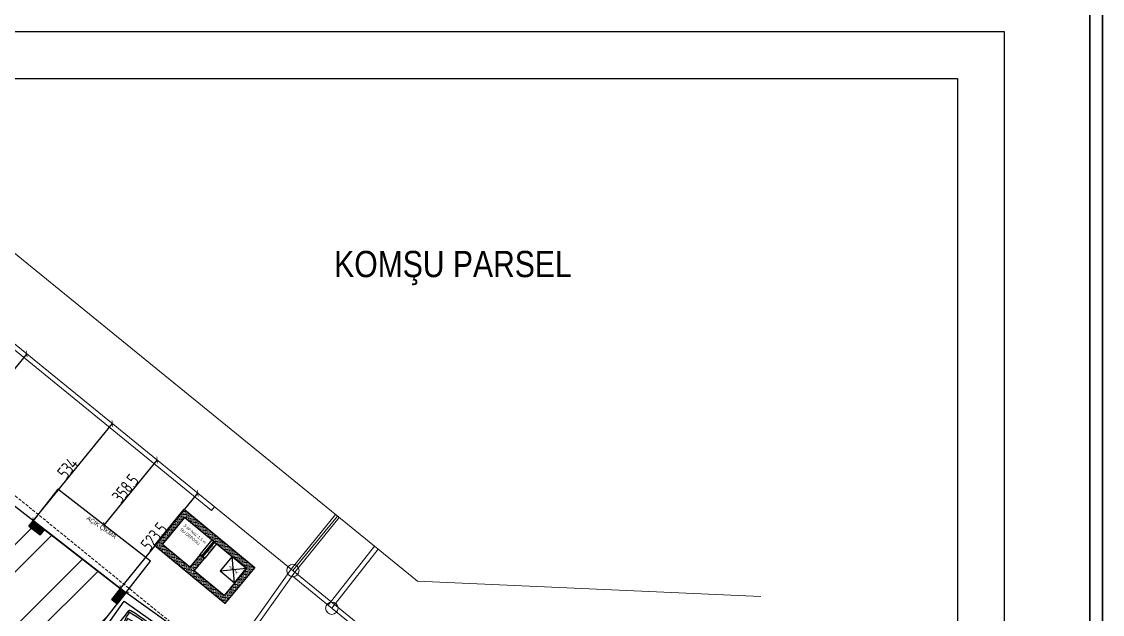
# Model space of a CAD drawing. Header units: millimetres. Extents: x 708 to 46452, y -4963 to 3960.
# Drawn here: x 9124 to 10275, y -3851 to -3219 of the extents above; entities that cross this region are included whole.
import ezdxf

# ---------------------------------------------------------------- set-up
doc = ezdxf.new("R2010")
doc.units = ezdxf.units.MM
doc.linetypes.add('DASHED', pattern=[19.05, 12.7, -6.35])
for name, color, linetype in [('0 @ 1', 7, 'Continuous'), ('00_YAZI', 214, 'Continuous'), ('DUVARTARAMA', 7, 'Continuous'), ('F-arka_plan', 7, 'Continuous'), ('furn', 7, 'Continuous'), ('KP', 1, 'Continuous')]:
    doc.layers.add(name, color=color, linetype=linetype)
for name, color, linetype, lineweight in [('00_KOLON', 2, 'Continuous', 35), ('20', 1, 'Continuous', 0), ('ENK_PLAN', 2, 'Continuous', 0), ('YOL_YOL', 30, 'Continuous', 0), ('Z_PARSEL', 6, 'Continuous', 0), ('Çerçeve', 8, 'Continuous', 30)]:
    doc.layers.add(name, color=color, linetype=linetype, lineweight=lineweight)
doc.styles.add('ARİAL NARROW', font='ARIALN.TTF', dxfattribs={"width": 0.8})
doc.styles.add('AUDIT_D_030819140122-0', font='isocp.shx', dxfattribs={"width": 0.8})
doc.styles.add('K-ARİAL', font='arial.ttf')
doc.styles.add('kat', font='arial.ttf', dxfattribs={"height": 50})
doc.styles.get("Standard").update_dxf_attribs({"font": 'arial.ttf'})
doc.dimstyles.new('DIŞ VAZ', dxfattribs={"dimtxt": 55, "dimasz": 20, "dimexe": 5, "dimexo": 2, "dimgap": 1, "dimtad": 1, "dimdec": 1, "dimrnd": 0.5, "dimdsep": 46, "dimtxsty": 'AUDIT_D_030819140122-0', "dimblk": 'ARCHTICK', "dimcen": 0.09, "dimdle": 0.1, "dimclrd": 256, "dimclre": 256, "dimclrt": 1, "dimadec": 0, "dimazin": 0, "dimtfac": 1, "dimtdec": 1, "dimtix": 1, "dimtmove": 2, "dimatfit": 3, "dimldrblk": 'ARCHTICK', "dimfxl": 5, "dimfxlon": 1, "dimtolj": 1, "dimtzin": 0, "dimarcsym": 0})

# ---------------------------------------------------------------- blocks, each defined once
blk = doc.blocks.new('KOLON')
at = {"layer": 'DUVARTARAMA'}
h = blk.add_hatch(dxfattribs=at)
h.set_pattern_fill('ANSI36', color=8)
h.paths.add_polyline_path([(549.4, 3102.4), (579.4, 3102.4), (579.4, 3042.4), (549.4, 3042.4)])
at = {"layer": '00_KOLON'}
blk.add_lwpolyline([(549.4, 3102.4), (579.4, 3102.4), (579.4, 3042.4), (549.4, 3042.4), (549.4, 3102.4)], dxfattribs=at)
blk = doc.blocks.new('02PCAR01')
at = {"color": 0, "linetype": 'ByBlock'}
for p, q in [((-138, 26), (-145, 26)), ((-112.5, 20.2), (-138, 26)), ((-136.9, 23.5), (-115.6, 19.3)), ((-122.9, 26.6), (-92.5, 26.8)), ((-109.3, 22.1), (-122.9, 26.6)), ((-89.4, 22.1), (-109.3, 22.1)), ((-89.4, 22.1), (-92.5, 26.8)), ((-90.4, 26.9), (-54.3, 27.3)), ((-87.2, 22.1), (-90.4, 26.9)), ((-67.5, 22.1), (-87.2, 22.1)), ((-54.3, 27.3), (-67.5, 22.1)), ((-48.3, 25.7), (-60, 22.2)), ((-6, 21), (-40, 16)), ((-138, -26), (-145, -26)), ((-112.5, -20.1), (-138, -26)), ((-136.9, -23.4), (-115.6, -19.1)), ((-109.3, -21.9), (-122.9, -26.5)), ((-122.9, -26.5), (-92.5, -26.7)), ((-89.4, -21.9), (-109.3, -21.9)), ((-89.4, -21.9), (-92.5, -26.7)), ((-87.2, -21.9), (-90.4, -26.7)), ((-90.4, -26.7), (-54.3, -27.2)), ((-67.5, -21.9), (-87.2, -21.9)), ((-54.3, -27.2), (-67.5, -21.9)), ((-48.3, -25.5), (-60, -22)), ((-6, -21), (-40, -16))]:
    blk.add_line(p, q, dxfattribs=at)
for centre, radius, start, end in [((110.9, 0.1), 260.7, 174.2342, 185.7658), ((-145.4, 25.9), 3.14, 92.1119, 173.4899), ((111.9, 0.1), 258.8, 174.0142, 185.9858), ((-77.2, -1914.3), 1944.6, 88.8902, 92.0123), ((-141.6, 24.6), 4.6, 94.3987, 147.5288), ((-8, 0.1), 131.1, 169.6897, 190.3103), ((146, 0.1), 262.3, 175.7971, 184.2029), ((147.7, 0.1), 261, 175.5919, 184.4407), ((-59.1, 19.3), 3, 106.7984, 193.6631), ((-142.7, 0.1), 82.7, 347.0683, 12.9317), ((-47.5, 22.9), 3, 31.1455, 106.7984), ((-87.1, 0.1), 48.7, 330.0774, 29.9226), ((-30, -77.7), 108.3, 76.6607, 96.5655), ((-8.9, 25.3), 3.14, 17.8179, 78.3942), ((-95.5, 0.9), 93.1, 343.0347, 15.8141), ((-5.8, 24.6), 3.14, 14.3452, 76.6607), ((-111.8, 0.9), 111.8, 346.3976, 12.667), ((-145.4, -25.7), 3.14, 186.5101, 267.8881), ((-141.6, -24.4), 4.6, 212.4712, 265.6013), ((-77.2, 1914.5), 1944.6, 267.9877, 271.1098), ((-59.1, -19.1), 3, 166.3369, 253.2016), ((-47.5, -22.7), 3, 253.2016, 328.8545), ((-30, 77.9), 108.3, 263.4345, 283.1156), ((-9.4, -25.2), 3.14, 281.3249, 340.8826), ((-6.2, -24.5), 3.14, 283.1156, 344.5941)]:
    blk.add_arc(centre, radius, start, end, dxfattribs=at)
blk = doc.blocks.new('_ArchTick')
at = {"color": 0, "linetype": 'ByBlock', "const_width": 0.15}
blk.add_lwpolyline([(-0.5, -0.5), (0.5, 0.5)], dxfattribs=at)
blk = doc.blocks.new('*D148')
at = {"layer": 'Defpoints', "color": 0, "transparency": 16777216}
for p in [(24640.8, -10789.3), (24640.8, -10789.4, -13220.7), (25671.5, -11525.5, -13220.7)]:
    blk.add_point(p, dxfattribs=at)
at = {"layer": 'KP', "lineweight": -2, "transparency": 16777216}
for p, q in [((25671.6, -11525.5), (24640.7, -10789.3)), ((24643.7, -10785.3), (24643.7, -10785.3)), ((25674.4, -11521.4), (25674.4, -11521.4))]:
    blk.add_line(p, q, dxfattribs=at)
at = {"layer": 'KP', "lineweight": -2, "transparency": 16777216, "xscale": 20, "yscale": 20, "zscale": 20}
for p, rotation in [((24640.8, -10789.3), 144.4651546863347), ((25671.5, -11525.5), 324.4651546863348)]:
    blk.add_blockref('_ArchTick', p, dxfattribs=dict(at, rotation=rotation))
at = {"layer": 'KP', "color": 1, "transparency": 16777216, "insert": (25172.7, -11134.2), "char_height": 55, "attachment_point": 5, "rotation": 324.4652, "style": 'AUDIT_D_030819140122-0'}
blk.add_mtext('\\A1;1266.5', dxfattribs=at)
blk = doc.blocks.new('*D156')
at = {"layer": 'Defpoints', "color": 0, "transparency": 16777216}
for p in [(24947.6, -10365.1, -13220.7), (24947.6, -10365.1), (24617.1, -10771, -13220.7)]:
    blk.add_point(p, dxfattribs=at)
at = {"layer": 'KP', "lineweight": -2, "transparency": 16777216}
for p, q in [((24617.1, -10771), (24947.6, -10365)), ((24951.4, -10368.2), (24951.4, -10368.2)), ((24621, -10774.1), (24621, -10774.1))]:
    blk.add_line(p, q, dxfattribs=at)
at = {"layer": 'KP', "lineweight": -2, "transparency": 16777216, "xscale": 20, "yscale": 20, "zscale": 20}
for p, rotation in [((24947.6, -10365.1), 50.85004994290492), ((24617.1, -10771), 230.8500499429049)]:
    blk.add_blockref('_ArchTick', p, dxfattribs=dict(at, rotation=rotation))
at = {"layer": 'KP', "color": 1, "transparency": 16777216, "insert": (24760.2, -10550), "char_height": 55, "attachment_point": 5, "rotation": 50.85, "style": 'AUDIT_D_030819140122-0'}
blk.add_mtext('\\A1;523.5', dxfattribs=at)
blk = doc.blocks.new('*D157')
at = {"layer": 'Defpoints', "color": 0, "transparency": 16777216}
for p in [(24774, -10223.8, -13220.7), (24774, -10223.8), (24547.7, -10501.7, -13220.7)]:
    blk.add_point(p, dxfattribs=at)
at = {"layer": 'KP', "lineweight": -2, "transparency": 16777216}
for p, q in [((24547.7, -10501.8), (24774.1, -10223.7)), ((24777.9, -10226.9), (24777.9, -10226.9)), ((24551.6, -10504.9), (24551.6, -10504.9))]:
    blk.add_line(p, q, dxfattribs=at)
at = {"layer": 'KP', "lineweight": -2, "transparency": 16777216, "xscale": 20, "yscale": 20, "zscale": 20}
for p, rotation in [((24774, -10223.8), 50.85004994290509), ((24547.7, -10501.7), 230.8500499429051)]:
    blk.add_blockref('_ArchTick', p, dxfattribs=dict(at, rotation=rotation))
at = {"layer": 'KP', "color": 1, "transparency": 16777216, "insert": (24638.8, -10344.8), "char_height": 55, "attachment_point": 5, "rotation": 50.85, "style": 'AUDIT_D_030819140122-0'}
blk.add_mtext('\\A1;358.5', dxfattribs=at)
blk = doc.blocks.new('*D158')
at = {"layer": 'Defpoints', "color": 0, "transparency": 16777216}
for p in [(24583.2, -10068.4, -13220.7), (24583.2, -10068.4), (24246, -10482.5, -13220.7)]:
    blk.add_point(p, dxfattribs=at)
at = {"layer": 'KP', "lineweight": -2, "transparency": 16777216}
for p, q in [((24245.9, -10482.6), (24583.2, -10068.3)), ((24587, -10071.6), (24587, -10071.6)), ((24242.1, -10479.4), (24242.1, -10479.4))]:
    blk.add_line(p, q, dxfattribs=at)
at = {"layer": 'KP', "lineweight": -2, "transparency": 16777216, "xscale": 20, "yscale": 20, "zscale": 20}
for p, rotation in [((24583.2, -10068.4), 50.85004994290459), ((24246, -10482.5), 230.8500499429046)]:
    blk.add_blockref('_ArchTick', p, dxfattribs=dict(at, rotation=rotation))
at = {"layer": 'KP', "color": 1, "transparency": 16777216, "insert": (24392.5, -10257.5), "char_height": 55, "attachment_point": 5, "rotation": 50.85, "style": 'AUDIT_D_030819140122-0'}
blk.add_mtext('\\A1;534', dxfattribs=at)
blk = doc.blocks.new('*D159')
at = {"layer": 'Defpoints', "color": 0, "transparency": 16777216}
for p in [(24218.8, -9771.7, -13220.7), (24218.8, -9771.7), (23874.9, -10194.1, -13220.7)]:
    blk.add_point(p, dxfattribs=at)
at = {"layer": 'KP', "lineweight": -2, "transparency": 16777216}
for p, q in [((23874.8, -10194.2), (24218.8, -9771.7)), ((24214.9, -9768.6), (24214.9, -9768.6)), ((23871, -10191), (23871, -10191))]:
    blk.add_line(p, q, dxfattribs=at)
at = {"layer": 'KP', "lineweight": -2, "transparency": 16777216, "xscale": 20, "yscale": 20, "zscale": 20}
for p, rotation in [((24218.8, -9771.7), 50.85004994290503), ((23874.9, -10194.1), 230.850049942905)]:
    blk.add_blockref('_ArchTick', p, dxfattribs=dict(at, rotation=rotation))
at = {"layer": 'KP', "color": 1, "transparency": 16777216, "insert": (24024.7, -9964.9), "char_height": 55, "attachment_point": 5, "rotation": 50.85, "style": 'AUDIT_D_030819140122-0'}
blk.add_mtext('\\A1;544.5', dxfattribs=at)
blk = doc.blocks.new('REMRGE')
h = blk.add_hatch()
h.set_pattern_fill('ANSI33', color=256, scale=2, angle=-39.51317, style=0)
h.set_pattern_definition([(5.486832, (-32149.17, 31346.456), (-1.2143358, 12.6418111), []), (5.486832, (-32142.242, 31340.742), (-1.2143358, 12.6418111), [6.35, -3.175])])
h.paths.add_polyline_path([(25150.69, -10729.57), (25131.4, -10713.67), (25103.98, -10746.91), (25104.03, -10747.35), (25103.78, -10747.15), (25059.46, -10800.89), (24932.17, -10695.91), (24976.49, -10642.17), (24968.77, -10635.81), (24968.77, -10635.81), (24964.92, -10632.63), (24957.2, -10626.26), (24912.88, -10680), (24797.16, -10584.56), (24869.1, -10497.34), (24849.81, -10481.43), (24761.97, -10587.95), (25062.84, -10836.09)])
h.paths.add_polyline_path([(25189.88, -10682.05), (24889, -10433.91), (24849.81, -10481.43), (24869.1, -10497.34), (24892.38, -10469.11), (25152.37, -10683.53), (25154.68, -10685.43), (25131.4, -10713.67), (25150.69, -10729.57)])
at = {"layer": 'F-arka_plan'}
h = blk.add_hatch(dxfattribs=at)
h.set_pattern_fill('ANSI32', color=256, scale=26)
h.set_pattern_definition([(45, (-5944.31, 13227.06), (-175.115, 175.115), []), (45, (-5827.57, 13227.06), (-175.115, 175.115), [])])
h.paths.add_polyline_path([(25075.31, -12401.95), (25124.92, -12435.69), (25108.05, -12460.5), (25368.51, -12637.66), (25427.56, -12550.84), (25448.24, -12564.9), (25436.99, -12581.44), (25858.68, -12868.27), (25875.56, -12843.46), (25925.17, -12877.21), (26167.01, -12521.66), (26117.39, -12487.91), (26134.27, -12463.11), (26183.88, -12496.85), (26439.78, -12120.63), (26414.97, -12103.76), (26448.72, -12054.15), (26084.9, -11806.69), (26068.03, -11831.49), (26018.42, -11797.75), (26035.29, -11772.94), (25696.28, -11542.35), (25662.53, -11591.96), (25637.73, -11575.09), (25393.08, -11934.77), (25442.69, -11968.52), (25425.82, -11993.32), (25376.2, -11959.58)])
h.paths.add_polyline_path([(25781.36, -12235.16), (25815.11, -12185.55), (25839.91, -12202.42), (25806.17, -12252.03)], flags=16)
h.paths.add_polyline_path([(25973.55, -12148.19), (26100.1, -11962.15), (26306.81, -12102.76), (26180.27, -12288.8), (26159.59, -12274.74), (26272.08, -12109.37), (26106.71, -11996.88), (25994.22, -12162.25)], flags=16)
h.paths.add_polyline_path([(23740.27, -11336.98), (23675.83, -11419.89), (23924.55, -11613.19), (23942.96, -11589.5), (23990.34, -11626.32), (24318.64, -11203.89), (24271.26, -11167.07), (24289.67, -11143.39), (24337.05, -11180.21), (24640.8, -10789.36), (23874.91, -10194.13), (23276.6, -10963.97), (23323.98, -11000.79), (23305.57, -11024.47), (23708.25, -11337.43), (23720.53, -11321.64)])
h.paths.add_polyline_path([(23955.34, -10693.58), (23935.6, -10678.24), (24058.33, -10520.32), (23900.42, -10397.59), (23777.69, -10555.51), (23757.95, -10540.17), (23896.02, -10362.51), (24093.41, -10515.92)], flags=16)
h.paths.add_polyline_path([(25739.14, -12341.97), (25958.61, -12309.32), (25946.48, -12227.79), (25727.01, -12260.44)], flags=24)
h.paths.add_polyline_path([(25684.87, -12372.83), (26026.51, -12322.02), (26020.45, -12281.25), (25678.81, -12332.07)], flags=24)
h.paths.add_polyline_path([(23797.35, -11035.66), (24142.76, -11035.66), (24142.76, -10994.44), (23797.35, -10994.44)], flags=24)
h.paths.add_polyline_path([(23855.49, -11013.11), (24077.45, -11013.11), (24077.45, -10930.68), (23855.49, -10930.68)], flags=24)
for p, q in [((24964.92, -10632.63, -13220.7), (25015.82, -10570.91, -13220.7)), ((24968.76, -10635.82, -13220.7), (25019.66, -10574.1, -13220.7)), ((24970.02, -10630.37, -13220.7), (25014.56, -10576.36, -13220.7)), ((25016.48, -10577.96, -13220.7), (25012.64, -10574.77, -13220.7)), ((25015.82, -10570.91, -13220.7), (25019.67, -10574.09, -13220.7)), ((24976.49, -10642.17, -13220.7), (24957.2, -10626.26, -13220.7)), ((24964.92, -10632.63, -13220.7), (24968.77, -10635.81, -13220.7)), ((24971.95, -10631.96, -13220.7), (24968.1, -10628.77, -13220.7)), ((25104.03, -10747.35, -13220.7), (25093.21, -10634.73, -13220.7)), ((24932.17, -10695.91, -13220.7), (24976.49, -10642.17, -13220.7)), ((25059.46, -10800.89, -13220.7), (24932.17, -10695.91, -13220.7)), ((25042.06, -10696.25, -13220.7), (25154.68, -10685.43, -13220.7))]:
    blk.add_line(p, q)
at = {"elevation": -13220.7}
for points in [[(24889, -10433.91), (25189.88, -10682.05), (25062.84, -10836.09), (24761.97, -10587.95)], [(25008.1, -10564.55), (25027.39, -10580.45), (24976.49, -10642.17), (24957.2, -10626.26)], [(25042.06, -10696.25), (25103.78, -10747.15), (25154.68, -10685.43), (25092.97, -10634.53)]]:
    blk.add_lwpolyline(points, close=True, dxfattribs=at)
blk.add_lwpolyline([(24957.2, -10626.26), (24912.88, -10680), (24797.16, -10584.56), (24892.38, -10469.11), (25152.37, -10683.53, -0.4142136), (25152.77, -10687.75), (25059.46, -10800.89)], format="xyb", dxfattribs=at)
at = {"layer": '20', "color": 5, "linetype": 'DASHED', "lineweight": 13}
blk.add_line((23888.86, -10147.9, -13220.7), (25576.92, -11522.2, -13220.7), dxfattribs=at)
at = {"layer": '20', "elevation": -13220.7}
for points in [[(25345.07, -10688.69), (25534.47, -10456.05)], [(25360.58, -10701.32), (25549.98, -10468.67)], [(25345.07, -10688.69), (24068.9, -12484.02)], [(25345.07, -10688.69), (24068.9, -12484.02)], [(25360.58, -10701.32), (24075.44, -12509.27)], [(25360.58, -10701.32), (24075.44, -12509.27)]]:
    blk.add_lwpolyline(points, dxfattribs=at)
at = {"layer": '20'}
for centre in [(25352.55, -10694.79, -13220.7), (25518.28, -10855.5, -13220.7)]:
    blk.add_circle(centre, 26.35, dxfattribs=at)
at = {"layer": 'ENK_PLAN', "lineweight": 0}
for p, q in [((25699.72, -10590.58, -13220.7), (25502.64, -10843.03, -13220.7)), ((25715.23, -10603.21, -13220.7), (25518.28, -10855.5, -13220.7))]:
    blk.add_line(p, q, dxfattribs=at)
at = {"layer": 'ENK_PLAN', "elevation": -13220.7}
blk.add_lwpolyline([(25542.23, -10462.36), (25352.55, -10694.79)], dxfattribs=at)
at = {"layer": 'KP'}
for points in [[(21136.51, -8396.05), (28383.95, -8396.05), (28383.95, -14019.95), (21136.51, -14019.95)], [(21336.51, -8596.05), (28183.95, -8596.05), (28183.95, -13819.95), (21336.51, -13819.95)]]:
    blk.add_lwpolyline(points, close=True, dxfattribs=at)
at = {"layer": 'KP', "elevation": -13220.7}
for points in [[(23971.93, -11650.01), (24640.8, -10789.36), (23874.91, -10194.13), (23258.19, -10987.65), (23708.25, -11337.43), (23656.09, -11404.55), (23971.93, -11650.01)], [(24640.8, -10789.36), (24745.12, -10655.13), (24350.33, -10348.31), (24246.01, -10482.54), (24640.8, -10789.36)], [(24548.12, -11378.35), (24344.35, -11233.5), (24634.04, -10825.97), (24837.81, -10970.81), (24548.12, -11378.35)]]:
    blk.add_lwpolyline(points, dxfattribs=at)
at = {"layer": 'YOL_YOL', "lineweight": 0}
for p, q in [((23768.33, -9018.18, -13220.7), (25884, -10740.6, -13220.7)), ((25884, -10740.6, -13220.7), (27346.91, -10806.15, -13220.7))]:
    blk.add_line(p, q, dxfattribs=at)
at = {"layer": 'Z_PARSEL', "lineweight": 0}
for p, q in [((24017.52, -9607.9, -13220.7), (25771.5, -11035.86, -13220.7)), ((24012.37, -9629.5, -13220.7), (25006.07, -10438.5, -13220.7)), ((25006.07, -10438.5, -13220.7), (25018.7, -10422.99, -13220.7)), ((25348.97, -10717.66, -13220.7), (25766.91, -11057.92, -13220.7))]:
    blk.add_line(p, q, dxfattribs=at)
at = {"layer": '00_KOLON'}
for p, rotation in [((26340.09, -12843.81, -13220.7), 52.14634107683383), ((26941.57, -8724.25, -13220.7), 142.1463410768338)]:
    blk.add_blockref('KOLON', p, dxfattribs=dict(at, rotation=rotation))
at = {"layer": 'furn', "linetype": 'Continuous', "xscale": 3, "yscale": 3, "zscale": 3, "rotation": 233.6406944859937}
blk.add_blockref('02PCAR01', (24460.36, -11272.07), dxfattribs=at)
at = {"style": 'kat'}
for s, height, p in [('3 m³ hsu: 1,5 m', 12.3968, (24885.12, -10505.65, -13220.7)), ('SU DEPOSU', 12.397, (24870.89, -10522.58, -13220.7))]:
    blk.add_text(s, height=height, rotation=320.48683, dxfattribs=at).set_placement(p)
at = {"insert": (25084.61, -10672.67, -13220.7), "char_height": 10, "attachment_point": 1, "rotation": 320.48683}
blk.add_mtext_dynamic_manual_height_columns('KAPAK', width=230.7892, gutter_width=12.5, heights=[0], dxfattribs=at)
at = {"layer": '0 @ 1', "insert": (24986.51, -10617.89, -13220.7), "char_height": 10, "attachment_point": 1, "rotation": 50.48683, "style": 'K-ARİAL'}
blk.add_mtext_dynamic_manual_height_columns('80x50', width=38.6211, gutter_width=12.5, heights=[9.24], dxfattribs=at)
at = {"layer": '00_YAZI', "insert": (25528.47, -9478.2), "char_height": 111.9694, "width": 2010.8732, "attachment_point": 7, "style": 'ARİAL NARROW'}
blk.add_mtext('{\\W1;KOMŞU PARSEL}', dxfattribs=at)
at = {"layer": '00_YAZI', "insert": (24468.13, -10480.98), "char_height": 18.6616, "width": 335.1455, "attachment_point": 7, "rotation": 325.60317, "style": 'ARİAL NARROW'}
blk.add_mtext('\\pt130.63099;{\\W1;AÇIK ÇIKMA}', dxfattribs=at)
at = {"layer": 'KP'}
for p1, p2, distance, picture, middle in [((23874.91, -10194.13, -13220.7), (24218.78, -9771.75, -13220.7), 0, '*D159', (24024.74, -9964.94)), ((24246.01, -10482.54, -13220.7), (24583.17, -10068.41, -13220.7), 0, '*D158', (24392.49, -10257.48)), ((24547.73, -10501.72, -13220.7), (24774.01, -10223.78, -13220.7), 0, '*D157', (24638.76, -10344.76)), ((24617.11, -10770.95, -13220.7), (24947.56, -10365.07, -13220.7), 0, '*D156', (24760.23, -10550.01)), ((25671.47, -11525.48, -13220.7), (24640.8, -10789.36, -13220.7), -0.04, '*D148', (25172.72, -11134.2))]:
    dim = blk.add_aligned_dim(p1=p1, p2=p2, distance=distance, dimstyle='DIŞ VAZ', dxfattribs=at)
    dim.commit()
    dim.dimension.update_dxf_attribs({"geometry": picture, "text_midpoint": middle})

msp = doc.modelspace()

# ---------------------------------------------------------------- linework, layer by layer
at = {"layer": 'Çerçeve'}
for p, q in [((10262.094, -4963.267), (10262.094, -2332.667)), ((10262.094, -4962.876), (10262.094, -2332.667)), ((10275.445, -4962.621), (10275.445, -2332.022)), ((10275.445, -4963.266), (10275.445, -2332.667))]:
    msp.add_line(p, q, dxfattribs=at)

# ---------------------------------------------------------------- block references
at = {"xscale": 0.25, "yscale": 0.25, "zscale": 0.25}
msp.add_blockref('REMRGE', (3074.937, -1130.828, 3305.175), dxfattribs=at)

doc.saveas('drawing.dxf')
